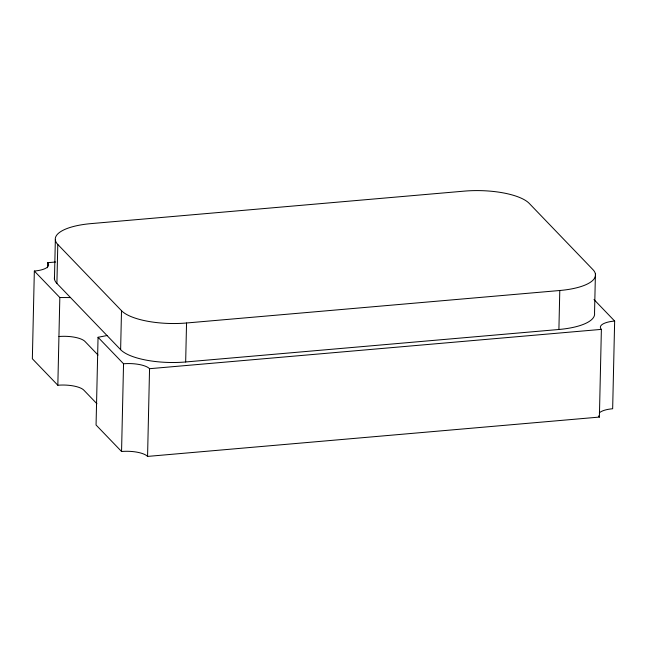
<?xml version="1.0" encoding="UTF-8"?>
<svg xmlns="http://www.w3.org/2000/svg" width="647" height="647" viewBox="0 0 647 647"><rect width="100%" height="100%" fill="white"/><g stroke="black" fill="none" stroke-linecap="round" stroke-linejoin="round"><path stroke-width="0.97" d="M55.666 262.011L47.611 262.706A20.655 6.826 1.3 0 1 34.34 271.044L32.35 358.753L57.834 385.248A20.655 6.826 1.3 0 1 83.851 390.165L96.937 403.768M47.498 267.753L47.611 262.706M54.453 279.003L55.343 240.021M595.418 274.102L594.536 313.075A51.639 17.065 1.3 0 1 558.903 329.485L185.665 361.972A51.639 17.065 1.3 0 1 120.625 349.679L56.904 283.435L57.793 244.453A51.639 17.065 1.3 0 1 90.968 223.619L464.214 191.132A51.639 17.065 1.3 0 1 529.254 203.417L592.967 269.67A51.639 17.065 1.3 0 1 559.784 290.503L186.546 322.99A51.639 17.065 1.3 0 1 121.507 310.697L57.793 244.453M57.834 385.248L59.823 297.539L34.34 271.044M107.022 335.542L98.053 337.289L96.063 424.998L121.555 451.493A20.655 6.826 1.3 0 1 147.565 456.41L599.389 417.08L601.378 329.372A20.655 6.826 1.3 0 1 614.65 321.041L593.986 299.553M120.625 349.679L121.507 310.697M121.555 451.493L123.545 363.784L98.053 337.289M147.565 456.41L149.554 368.701A20.655 6.826 1.3 0 0 123.545 363.784M185.665 361.972L186.546 322.99M558.903 329.485L559.784 290.503M614.65 321.041L612.66 408.75A20.655 6.826 1.3 0 0 599.284 412.972M149.554 368.701L601.378 329.372M59.823 297.539L70.499 297.571M98.045 355.041L84.959 341.438A20.655 6.826 1.3 0 0 58.942 336.521M599.389 417.08A20.655 6.826 1.3 0 1 598.58 415.908M56.904 283.435A51.639 17.065 1.3 0 1 54.55 276.77"/></g></svg>
